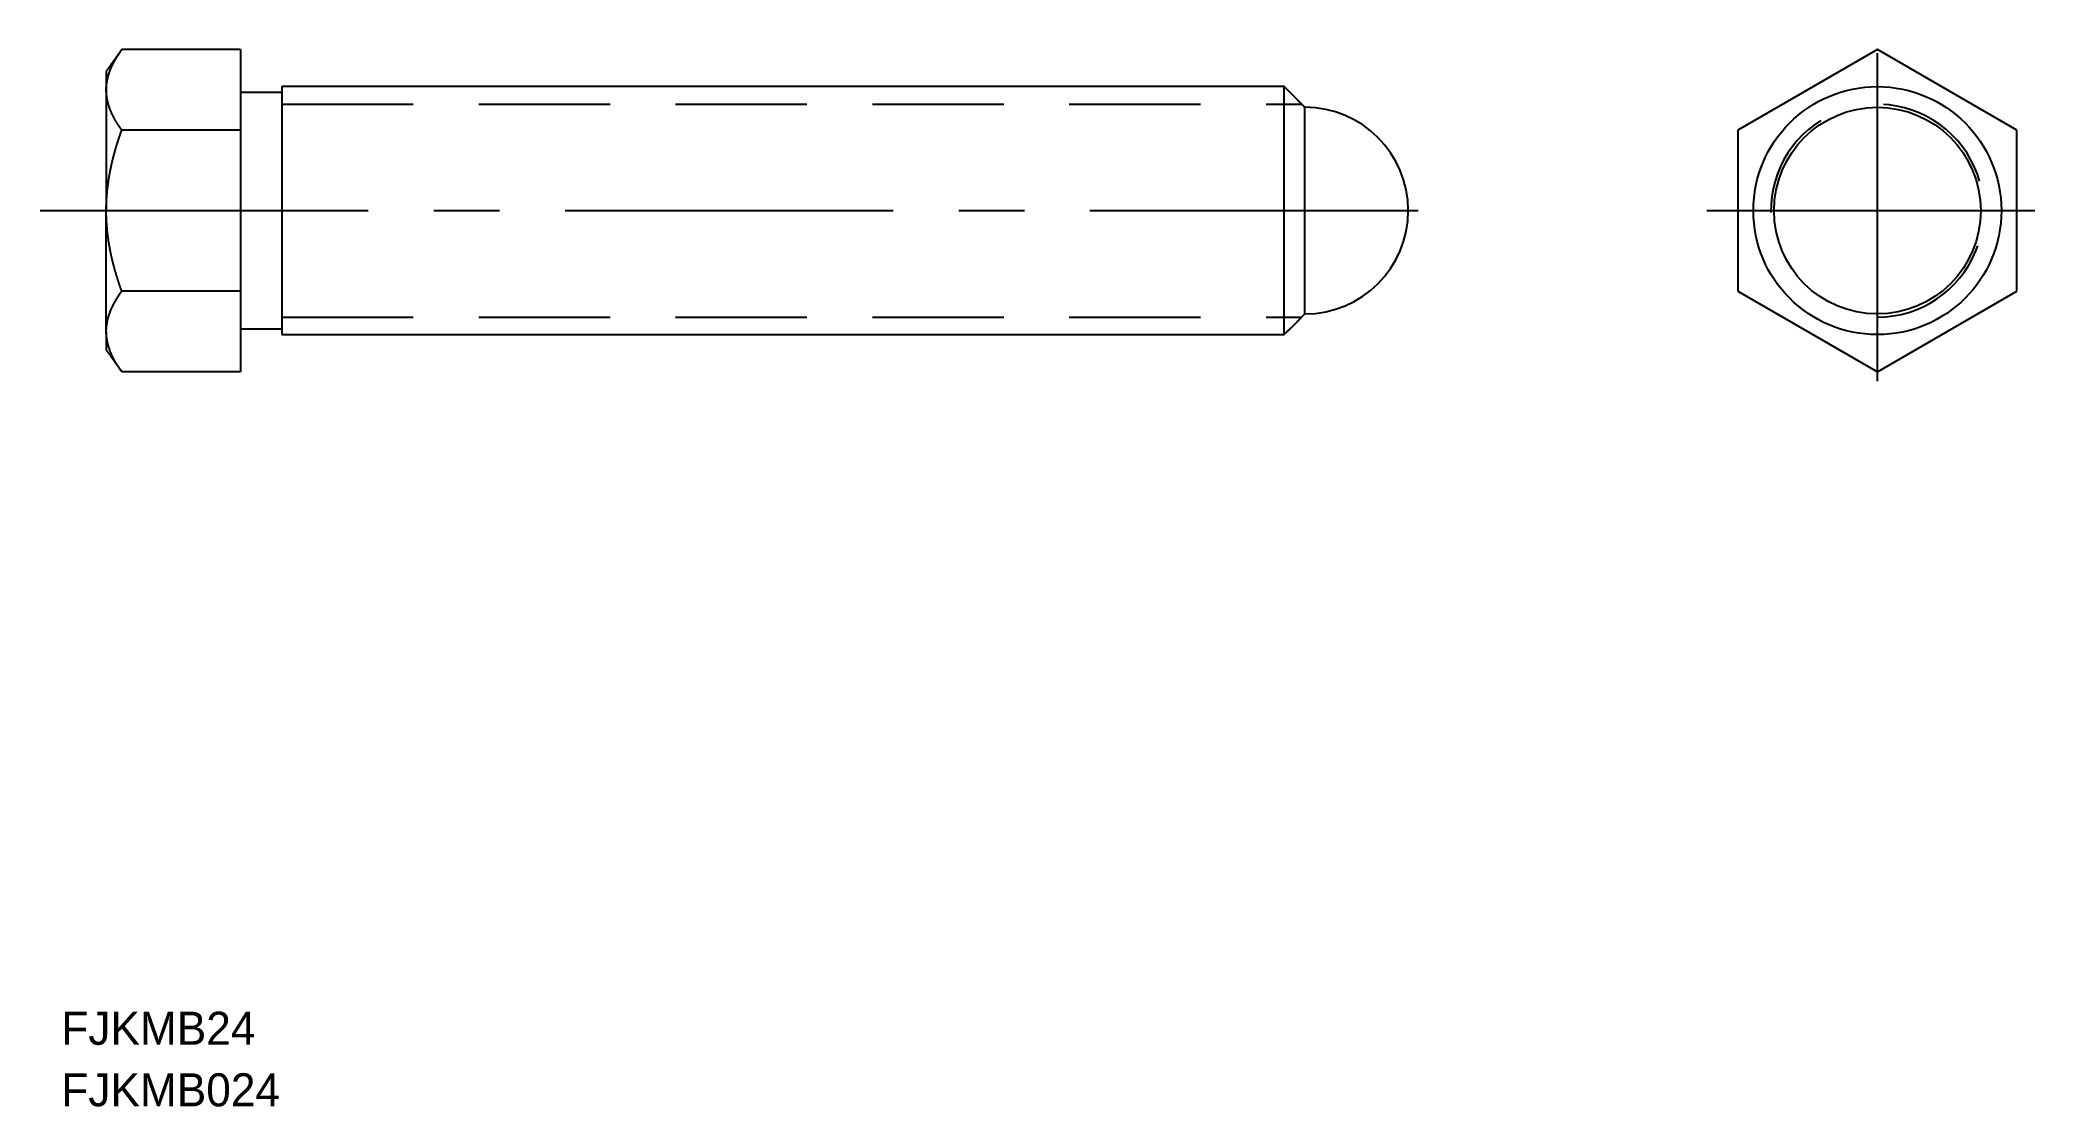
# Model space of a CAD drawing. Extents: x 0 to 194, y 2 to 105.
import ezdxf

# ---------------------------------------------------------------- set-up
doc = ezdxf.new("R2010")
doc.units = 0
doc.linetypes.add('CENTER', pattern=[50.8, 31.75, -6.35, 6.35, -6.35])
doc.linetypes.add('DASHED', pattern=[19.05, 12.7, -6.35])
doc.layers.get('0').update_dxf_attribs({"linetype": 'CONTINUOUS'})
doc.layers.add('CENTER', color=1, linetype='CENTER')
doc.styles.get("Standard").update_dxf_attribs({"font": 'txt', "oblique": 10})

msp = doc.modelspace()

# ---------------------------------------------------------------- linework, layer by layer
at = {"color": 7, "linetype": 'CONTINUOUS'}
for p, q in [((19.4, 103.84), (7.9, 103.84)), ((19.4, 103.84), (19.4, 96.05)), ((177.8, 103.84), (164.3, 96.05)), ((191.3, 96.05), (177.8, 103.84)), ((6.4, 101.75), (6.4, 99.94)), ((6.4, 99.94), (6.4, 88.25)), ((23.4, 100.25), (23.4, 76.25)), ((120.4, 76.25), (120.4, 100.25)), ((122.4, 78.25), (122.4, 98.25)), ((19.4, 96.05), (7.9, 96.05)), ((19.4, 96.05), (19.4, 80.46)), ((164.3, 96.05), (164.3, 80.46)), ((191.3, 80.46), (191.3, 96.05)), ((6.4, 76.56), (6.4, 88.25)), ((19.4, 80.46), (7.9, 80.46)), ((19.4, 80.46), (19.4, 72.66)), ((164.3, 80.46), (177.8, 72.66)), ((177.8, 72.66), (191.3, 80.46)), ((6.4, 76.56), (6.4, 74.75)), ((19.4, 72.66), (7.9, 72.66))]:
    msp.add_line(p, q, dxfattribs=at)
at = {"color": 3, "linetype": 'DASHED'}
for p, q in [((23.4, 98.56), (122.09, 98.56)), ((23.4, 77.95), (122.09, 77.95))]:
    msp.add_line(p, q, dxfattribs=at)
at = {"color": 7}
for points in [[(7.9, 103.84, 0), (7.87, 103.81, 0), (7.85, 103.77, 0), (7.83, 103.74, 0), (7.8, 103.71, 0), (7.78, 103.67, 0), (7.76, 103.64, 0), (7.73, 103.61, 0), (7.71, 103.58, 0), (7.68, 103.54, 0), (7.66, 103.51, 0), (7.64, 103.48, 0), (7.61, 103.44, 0), (7.59, 103.41, 0), (7.57, 103.38, 0), (7.54, 103.34, 0), (7.52, 103.31, 0), (7.49, 103.28, 0), (7.47, 103.24, 0), (7.45, 103.21, 0), (7.42, 103.18, 0), (7.4, 103.14, 0), (7.37, 103.11, 0), (7.35, 103.08, 0), (7.33, 103.05, 0), (7.3, 103.01, 0), (7.28, 102.98, 0), (7.26, 102.95, 0), (7.23, 102.91, 0), (7.21, 102.88, 0), (7.18, 102.85, 0), (7.16, 102.81, 0), (7.14, 102.78, 0), (7.11, 102.75, 0), (7.09, 102.71, 0), (7.07, 102.68, 0), (7.04, 102.65, 0), (7.02, 102.61, 0), (6.99, 102.58, 0), (6.97, 102.55, 0), (6.95, 102.51, 0), (6.92, 102.48, 0), (6.9, 102.45, 0), (6.87, 102.42, 0), (6.85, 102.38, 0), (6.83, 102.35, 0), (6.8, 102.32, 0), (6.78, 102.28, 0), (6.76, 102.25, 0), (6.73, 102.22, 0), (6.71, 102.18, 0), (6.68, 102.15, 0), (6.66, 102.12, 0), (6.64, 102.08, 0), (6.61, 102.05, 0), (6.59, 102.02, 0), (6.57, 101.98, 0), (6.54, 101.95, 0), (6.52, 101.92, 0), (6.49, 101.88, 0), (6.47, 101.85, 0), (6.45, 101.82, 0), (6.42, 101.79, 0), (6.4, 101.75, 0)], [(6.4, 99.94, 0), (6.4, 99.96, 0), (6.4, 99.97, 0), (6.4, 99.99, 0), (6.4, 100.01, 0), (6.4, 100.02, 0), (6.4, 100.04, 0), (6.4, 100.05, 0), (6.4, 100.07, 0), (6.4, 100.08, 0), (6.4, 100.1, 0), (6.4, 100.12, 0), (6.4, 100.13, 0), (6.4, 100.15, 0), (6.4, 100.16, 0), (6.4, 100.18, 0), (6.41, 100.19, 0), (6.41, 100.21, 0), (6.41, 100.23, 0), (6.41, 100.24, 0), (6.41, 100.26, 0), (6.41, 100.27, 0), (6.41, 100.29, 0), (6.41, 100.3, 0), (6.41, 100.32, 0), (6.42, 100.34, 0), (6.42, 100.35, 0), (6.42, 100.37, 0), (6.42, 100.38, 0), (6.42, 100.4, 0), (6.42, 100.41, 0), (6.42, 100.43, 0), (6.43, 100.45, 0), (6.43, 100.46, 0), (6.43, 100.48, 0), (6.43, 100.49, 0), (6.43, 100.51, 0), (6.43, 100.52, 0), (6.44, 100.54, 0), (6.44, 100.56, 0), (6.44, 100.57, 0), (6.44, 100.59, 0), (6.45, 100.6, 0), (6.45, 100.62, 0), (6.45, 100.63, 0), (6.45, 100.65, 0), (6.45, 100.67, 0), (6.46, 100.68, 0), (6.46, 100.7, 0), (6.46, 100.71, 0), (6.46, 100.73, 0), (6.47, 100.74, 0), (6.47, 100.76, 0), (6.47, 100.78, 0), (6.48, 100.79, 0), (6.48, 100.81, 0), (6.48, 100.82, 0), (6.48, 100.84, 0), (6.49, 100.85, 0), (6.49, 100.87, 0), (6.49, 100.89, 0), (6.5, 100.9, 0), (6.5, 100.92, 0), (6.5, 100.93, 0), (6.51, 100.95, 0), (6.51, 100.96, 0), (6.51, 100.98, 0), (6.52, 100.99, 0), (6.52, 101.01, 0), (6.52, 101.03, 0), (6.53, 101.04, 0), (6.53, 101.06, 0), (6.53, 101.07, 0), (6.54, 101.09, 0), (6.54, 101.1, 0), (6.54, 101.12, 0), (6.55, 101.13, 0), (6.55, 101.15, 0), (6.56, 101.17, 0), (6.56, 101.18, 0), (6.56, 101.2, 0), (6.57, 101.21, 0), (6.57, 101.23, 0), (6.58, 101.24, 0), (6.58, 101.26, 0), (6.59, 101.27, 0), (6.59, 101.29, 0), (6.59, 101.3, 0), (6.6, 101.32, 0), (6.6, 101.34, 0), (6.61, 101.35, 0), (6.61, 101.37, 0), (6.62, 101.38, 0), (6.62, 101.4, 0), (6.63, 101.41, 0), (6.63, 101.43, 0), (6.64, 101.44, 0), (6.64, 101.46, 0), (6.64, 101.47, 0), (6.65, 101.49, 0), (6.65, 101.51, 0), (6.66, 101.52, 0), (6.66, 101.54, 0), (6.67, 101.55, 0), (6.68, 101.57, 0), (6.68, 101.58, 0), (6.69, 101.6, 0), (6.69, 101.61, 0), (6.7, 101.63, 0), (6.7, 101.64, 0), (6.71, 101.66, 0), (6.71, 101.67, 0), (6.72, 101.69, 0), (6.72, 101.7, 0), (6.73, 101.72, 0), (6.73, 101.74, 0), (6.74, 101.75, 0), (6.75, 101.77, 0), (6.75, 101.78, 0), (6.76, 101.8, 0), (6.76, 101.81, 0), (6.77, 101.83, 0), (6.78, 101.84, 0), (6.78, 101.86, 0), (6.79, 101.87, 0), (6.79, 101.89, 0), (6.8, 101.9, 0), (6.81, 101.92, 0), (6.81, 101.93, 0), (6.82, 101.95, 0), (6.82, 101.96, 0), (6.83, 101.98, 0), (6.84, 102, 0), (6.84, 102.01, 0), (6.85, 102.03, 0), (6.86, 102.04, 0), (6.86, 102.06, 0), (6.87, 102.07, 0), (6.88, 102.09, 0), (6.88, 102.1, 0), (6.89, 102.12, 0), (6.9, 102.13, 0), (6.9, 102.15, 0), (6.91, 102.16, 0), (6.92, 102.18, 0), (6.92, 102.19, 0), (6.93, 102.21, 0), (6.94, 102.22, 0), (6.94, 102.24, 0), (6.95, 102.25, 0), (6.96, 102.27, 0), (6.97, 102.28, 0), (6.97, 102.3, 0), (6.98, 102.31, 0), (6.99, 102.33, 0), (6.99, 102.34, 0), (7, 102.36, 0), (7.01, 102.37, 0), (7.02, 102.39, 0), (7.02, 102.41, 0), (7.03, 102.42, 0), (7.04, 102.44, 0), (7.05, 102.45, 0), (7.05, 102.47, 0), (7.06, 102.48, 0), (7.07, 102.5, 0), (7.08, 102.51, 0), (7.08, 102.53, 0), (7.09, 102.54, 0), (7.1, 102.56, 0), (7.11, 102.57, 0), (7.12, 102.59, 0), (7.12, 102.6, 0), (7.13, 102.62, 0), (7.14, 102.63, 0), (7.15, 102.65, 0), (7.16, 102.66, 0), (7.16, 102.68, 0), (7.17, 102.69, 0), (7.18, 102.71, 0), (7.19, 102.72, 0), (7.2, 102.74, 0), (7.2, 102.75, 0), (7.21, 102.77, 0), (7.22, 102.78, 0), (7.23, 102.8, 0), (7.24, 102.81, 0), (7.25, 102.83, 0), (7.25, 102.84, 0), (7.26, 102.86, 0), (7.27, 102.87, 0), (7.28, 102.89, 0), (7.29, 102.9, 0), (7.3, 102.92, 0), (7.31, 102.93, 0), (7.32, 102.95, 0), (7.32, 102.96, 0), (7.33, 102.98, 0), (7.34, 102.99, 0), (7.35, 103.01, 0), (7.36, 103.02, 0), (7.37, 103.04, 0), (7.38, 103.05, 0), (7.39, 103.07, 0), (7.4, 103.08, 0), (7.4, 103.1, 0), (7.41, 103.11, 0), (7.42, 103.13, 0), (7.43, 103.14, 0), (7.44, 103.16, 0), (7.45, 103.17, 0), (7.46, 103.19, 0), (7.47, 103.2, 0), (7.48, 103.22, 0), (7.49, 103.23, 0), (7.5, 103.25, 0), (7.51, 103.26, 0), (7.52, 103.28, 0), (7.53, 103.29, 0), (7.54, 103.31, 0), (7.54, 103.32, 0), (7.55, 103.34, 0), (7.56, 103.35, 0), (7.57, 103.37, 0), (7.58, 103.38, 0), (7.59, 103.4, 0), (7.6, 103.41, 0), (7.61, 103.43, 0), (7.62, 103.44, 0), (7.63, 103.46, 0), (7.64, 103.47, 0), (7.65, 103.48, 0), (7.66, 103.5, 0), (7.67, 103.51, 0), (7.68, 103.53, 0), (7.69, 103.54, 0), (7.7, 103.56, 0), (7.71, 103.57, 0), (7.72, 103.59, 0), (7.73, 103.6, 0), (7.74, 103.62, 0), (7.75, 103.63, 0), (7.76, 103.65, 0), (7.77, 103.66, 0), (7.78, 103.68, 0), (7.79, 103.69, 0), (7.8, 103.71, 0), (7.81, 103.72, 0), (7.83, 103.74, 0), (7.84, 103.75, 0), (7.85, 103.77, 0), (7.86, 103.78, 0), (7.87, 103.8, 0), (7.88, 103.81, 0), (7.89, 103.83, 0), (7.9, 103.84, 0)], [(7.9, 96.05, 0), (7.88, 96.07, 0), (7.87, 96.09, 0), (7.86, 96.11, 0), (7.84, 96.13, 0), (7.83, 96.15, 0), (7.81, 96.17, 0), (7.8, 96.19, 0), (7.79, 96.21, 0), (7.77, 96.23, 0), (7.76, 96.25, 0), (7.75, 96.27, 0), (7.73, 96.28, 0), (7.72, 96.3, 0), (7.7, 96.32, 0), (7.69, 96.34, 0), (7.68, 96.36, 0), (7.66, 96.38, 0), (7.65, 96.4, 0), (7.64, 96.42, 0), (7.62, 96.44, 0), (7.61, 96.46, 0), (7.6, 96.48, 0), (7.58, 96.5, 0), (7.57, 96.52, 0), (7.56, 96.54, 0), (7.55, 96.56, 0), (7.53, 96.58, 0), (7.52, 96.6, 0), (7.51, 96.62, 0), (7.5, 96.64, 0), (7.48, 96.66, 0), (7.47, 96.68, 0), (7.46, 96.7, 0), (7.45, 96.72, 0), (7.43, 96.74, 0), (7.42, 96.76, 0), (7.41, 96.78, 0), (7.4, 96.8, 0), (7.38, 96.82, 0), (7.37, 96.84, 0), (7.36, 96.86, 0), (7.35, 96.88, 0), (7.34, 96.9, 0), (7.32, 96.92, 0), (7.31, 96.94, 0), (7.3, 96.96, 0), (7.29, 96.98, 0), (7.28, 97, 0), (7.27, 97.02, 0), (7.25, 97.04, 0), (7.24, 97.07, 0), (7.23, 97.09, 0), (7.22, 97.11, 0), (7.21, 97.13, 0), (7.2, 97.15, 0), (7.19, 97.17, 0), (7.18, 97.19, 0), (7.17, 97.21, 0), (7.15, 97.23, 0), (7.14, 97.25, 0), (7.13, 97.27, 0), (7.12, 97.29, 0), (7.11, 97.31, 0), (7.1, 97.33, 0), (7.09, 97.35, 0), (7.08, 97.37, 0), (7.07, 97.39, 0), (7.06, 97.41, 0), (7.05, 97.43, 0), (7.04, 97.45, 0), (7.03, 97.47, 0), (7.02, 97.49, 0), (7.01, 97.51, 0), (7, 97.53, 0), (6.99, 97.55, 0), (6.98, 97.57, 0), (6.97, 97.59, 0), (6.96, 97.61, 0), (6.95, 97.63, 0), (6.94, 97.65, 0), (6.93, 97.67, 0), (6.92, 97.69, 0), (6.92, 97.71, 0), (6.91, 97.73, 0), (6.9, 97.75, 0), (6.89, 97.77, 0), (6.88, 97.79, 0), (6.87, 97.81, 0), (6.86, 97.83, 0), (6.85, 97.85, 0), (6.84, 97.87, 0), (6.84, 97.89, 0), (6.83, 97.91, 0), (6.82, 97.93, 0), (6.81, 97.96, 0), (6.8, 97.98, 0), (6.79, 98, 0), (6.79, 98.02, 0), (6.78, 98.04, 0), (6.77, 98.06, 0), (6.76, 98.08, 0), (6.75, 98.1, 0), (6.75, 98.12, 0), (6.74, 98.14, 0), (6.73, 98.16, 0), (6.72, 98.18, 0), (6.72, 98.2, 0), (6.71, 98.22, 0), (6.7, 98.24, 0), (6.7, 98.26, 0), (6.69, 98.28, 0), (6.68, 98.3, 0), (6.67, 98.32, 0), (6.67, 98.34, 0), (6.66, 98.36, 0), (6.65, 98.38, 0), (6.65, 98.41, 0), (6.64, 98.43, 0), (6.63, 98.45, 0), (6.63, 98.47, 0), (6.62, 98.49, 0), (6.62, 98.51, 0), (6.61, 98.53, 0), (6.6, 98.55, 0), (6.6, 98.57, 0), (6.59, 98.59, 0), (6.59, 98.61, 0), (6.58, 98.63, 0), (6.58, 98.65, 0), (6.57, 98.67, 0), (6.56, 98.69, 0), (6.56, 98.71, 0), (6.55, 98.73, 0), (6.55, 98.75, 0), (6.54, 98.78, 0), (6.54, 98.8, 0), (6.53, 98.82, 0), (6.53, 98.84, 0), (6.52, 98.86, 0), (6.52, 98.88, 0), (6.51, 98.9, 0), (6.51, 98.92, 0), (6.51, 98.94, 0), (6.5, 98.96, 0), (6.5, 98.98, 0), (6.49, 99, 0), (6.49, 99.02, 0), (6.48, 99.04, 0), (6.48, 99.07, 0), (6.48, 99.09, 0), (6.47, 99.11, 0), (6.47, 99.13, 0), (6.47, 99.15, 0), (6.46, 99.17, 0), (6.46, 99.19, 0), (6.46, 99.21, 0), (6.45, 99.23, 0), (6.45, 99.25, 0), (6.45, 99.27, 0), (6.44, 99.29, 0), (6.44, 99.31, 0), (6.44, 99.34, 0), (6.44, 99.36, 0), (6.43, 99.38, 0), (6.43, 99.4, 0), (6.43, 99.42, 0), (6.43, 99.44, 0), (6.42, 99.46, 0), (6.42, 99.48, 0), (6.42, 99.5, 0), (6.42, 99.52, 0), (6.42, 99.54, 0), (6.41, 99.57, 0), (6.41, 99.59, 0), (6.41, 99.61, 0), (6.41, 99.63, 0), (6.41, 99.65, 0), (6.41, 99.67, 0), (6.41, 99.69, 0), (6.4, 99.71, 0), (6.4, 99.73, 0), (6.4, 99.75, 0), (6.4, 99.78, 0), (6.4, 99.8, 0), (6.4, 99.82, 0), (6.4, 99.84, 0), (6.4, 99.86, 0), (6.4, 99.88, 0), (6.4, 99.9, 0), (6.4, 99.92, 0), (6.4, 99.94, 0)], [(23.4, 99.7, 0), (23.34, 99.7, 0), (23.27, 99.7, 0), (23.21, 99.7, 0), (23.14, 99.7, 0), (23.08, 99.7, 0), (23.02, 99.7, 0), (22.95, 99.7, 0), (22.89, 99.7, 0), (22.83, 99.7, 0), (22.76, 99.7, 0), (22.7, 99.7, 0), (22.64, 99.7, 0), (22.57, 99.7, 0), (22.51, 99.7, 0), (22.45, 99.7, 0), (22.38, 99.7, 0), (22.32, 99.7, 0), (22.26, 99.7, 0), (22.19, 99.7, 0), (22.13, 99.7, 0), (22.07, 99.7, 0), (22, 99.7, 0), (21.94, 99.7, 0), (21.87, 99.7, 0), (21.81, 99.7, 0), (21.75, 99.7, 0), (21.68, 99.7, 0), (21.62, 99.7, 0), (21.56, 99.7, 0), (21.49, 99.7, 0), (21.43, 99.7, 0), (21.37, 99.7, 0), (21.3, 99.7, 0), (21.24, 99.7, 0), (21.18, 99.7, 0), (21.11, 99.7, 0), (21.05, 99.7, 0), (20.99, 99.7, 0), (20.92, 99.7, 0), (20.86, 99.7, 0), (20.8, 99.7, 0), (20.73, 99.7, 0), (20.67, 99.7, 0), (20.61, 99.7, 0), (20.54, 99.7, 0), (20.48, 99.7, 0), (20.41, 99.7, 0), (20.35, 99.7, 0), (20.29, 99.7, 0), (20.22, 99.7, 0), (20.16, 99.7, 0), (20.1, 99.7, 0), (20.03, 99.7, 0), (19.97, 99.7, 0), (19.91, 99.7, 0), (19.84, 99.7, 0), (19.78, 99.7, 0), (19.72, 99.7, 0), (19.65, 99.7, 0), (19.59, 99.7, 0), (19.53, 99.7, 0), (19.46, 99.7, 0), (19.4, 99.7, 0)], [(120.4, 100.25, 0), (118.86, 100.25, 0), (117.32, 100.25, 0), (115.78, 100.25, 0), (114.24, 100.25, 0), (112.7, 100.25, 0), (111.16, 100.25, 0), (109.62, 100.25, 0), (108.08, 100.25, 0), (106.54, 100.25, 0), (105, 100.25, 0), (103.46, 100.25, 0), (101.92, 100.25, 0), (100.38, 100.25, 0), (98.84, 100.25, 0), (97.3, 100.25, 0), (95.76, 100.25, 0), (94.22, 100.25, 0), (92.68, 100.25, 0), (91.14, 100.25, 0), (89.61, 100.25, 0), (88.07, 100.25, 0), (86.53, 100.25, 0), (84.99, 100.25, 0), (83.45, 100.25, 0), (81.91, 100.25, 0), (80.37, 100.25, 0), (78.83, 100.25, 0), (77.29, 100.25, 0), (75.75, 100.25, 0), (74.21, 100.25, 0), (72.67, 100.25, 0), (71.13, 100.25, 0), (69.59, 100.25, 0), (68.05, 100.25, 0), (66.51, 100.25, 0), (64.97, 100.25, 0), (63.43, 100.25, 0), (61.89, 100.25, 0), (60.35, 100.25, 0), (58.81, 100.25, 0), (57.27, 100.25, 0), (55.73, 100.25, 0), (54.19, 100.25, 0), (52.65, 100.25, 0), (51.11, 100.25, 0), (49.57, 100.25, 0), (48.03, 100.25, 0), (46.49, 100.25, 0), (44.95, 100.25, 0), (43.41, 100.25, 0), (41.87, 100.25, 0), (40.34, 100.25, 0), (38.8, 100.25, 0), (37.26, 100.25, 0), (35.72, 100.25, 0), (34.18, 100.25, 0), (32.64, 100.25, 0), (31.1, 100.25, 0), (29.56, 100.25, 0), (28.02, 100.25, 0), (26.48, 100.25, 0), (24.94, 100.25, 0), (23.4, 100.25, 0)], [(122.4, 98.25, 0), (122.37, 98.28, 0), (122.34, 98.32, 0), (122.3, 98.35, 0), (122.27, 98.38, 0), (122.24, 98.41, 0), (122.21, 98.44, 0), (122.18, 98.47, 0), (122.14, 98.51, 0), (122.11, 98.54, 0), (122.08, 98.57, 0), (122.05, 98.6, 0), (122.02, 98.63, 0), (121.99, 98.66, 0), (121.95, 98.7, 0), (121.92, 98.73, 0), (121.89, 98.76, 0), (121.86, 98.79, 0), (121.83, 98.82, 0), (121.8, 98.86, 0), (121.76, 98.89, 0), (121.73, 98.92, 0), (121.7, 98.95, 0), (121.67, 98.98, 0), (121.64, 99.01, 0), (121.61, 99.05, 0), (121.57, 99.08, 0), (121.54, 99.11, 0), (121.51, 99.14, 0), (121.48, 99.17, 0), (121.45, 99.2, 0), (121.41, 99.24, 0), (121.38, 99.27, 0), (121.35, 99.3, 0), (121.32, 99.33, 0), (121.29, 99.36, 0), (121.26, 99.4, 0), (121.22, 99.43, 0), (121.19, 99.46, 0), (121.16, 99.49, 0), (121.13, 99.52, 0), (121.1, 99.55, 0), (121.07, 99.59, 0), (121.03, 99.62, 0), (121, 99.65, 0), (120.97, 99.68, 0), (120.94, 99.71, 0), (120.91, 99.74, 0), (120.87, 99.78, 0), (120.84, 99.81, 0), (120.81, 99.84, 0), (120.78, 99.87, 0), (120.75, 99.9, 0), (120.72, 99.93, 0), (120.68, 99.97, 0), (120.65, 100, 0), (120.62, 100.03, 0), (120.59, 100.06, 0), (120.56, 100.09, 0), (120.53, 100.13, 0), (120.49, 100.16, 0), (120.46, 100.19, 0), (120.43, 100.22, 0), (120.4, 100.25, 0)], [(6.4, 88.25, 0), (6.4, 88.28, 0), (6.4, 88.3, 0), (6.4, 88.33, 0), (6.4, 88.35, 0), (6.4, 88.38, 0), (6.4, 88.4, 0), (6.4, 88.43, 0), (6.4, 88.45, 0), (6.4, 88.48, 0), (6.4, 88.5, 0), (6.4, 88.53, 0), (6.4, 88.55, 0), (6.4, 88.58, 0), (6.4, 88.6, 0), (6.4, 88.63, 0), (6.4, 88.65, 0), (6.4, 88.68, 0), (6.4, 88.7, 0), (6.4, 88.73, 0), (6.41, 88.75, 0), (6.41, 88.78, 0), (6.41, 88.8, 0), (6.41, 88.83, 0), (6.41, 88.85, 0), (6.41, 88.88, 0), (6.41, 88.9, 0), (6.41, 88.93, 0), (6.41, 88.95, 0), (6.41, 88.98, 0), (6.41, 89, 0), (6.41, 89.03, 0), (6.42, 89.05, 0), (6.42, 89.08, 0), (6.42, 89.1, 0), (6.42, 89.13, 0), (6.42, 89.15, 0), (6.42, 89.18, 0), (6.42, 89.2, 0), (6.42, 89.23, 0), (6.43, 89.25, 0), (6.43, 89.28, 0), (6.43, 89.3, 0), (6.43, 89.33, 0), (6.43, 89.35, 0), (6.43, 89.38, 0), (6.43, 89.4, 0), (6.44, 89.43, 0), (6.44, 89.45, 0), (6.44, 89.48, 0), (6.44, 89.5, 0), (6.44, 89.53, 0), (6.44, 89.55, 0), (6.45, 89.58, 0), (6.45, 89.61, 0), (6.45, 89.63, 0), (6.45, 89.66, 0), (6.45, 89.68, 0), (6.45, 89.71, 0), (6.46, 89.73, 0), (6.46, 89.76, 0), (6.46, 89.78, 0), (6.46, 89.81, 0), (6.46, 89.83, 0), (6.47, 89.86, 0), (6.47, 89.88, 0), (6.47, 89.91, 0), (6.47, 89.93, 0), (6.48, 89.96, 0), (6.48, 89.98, 0), (6.48, 90.01, 0), (6.48, 90.03, 0), (6.49, 90.06, 0), (6.49, 90.08, 0), (6.49, 90.11, 0), (6.49, 90.13, 0), (6.49, 90.16, 0), (6.5, 90.18, 0), (6.5, 90.21, 0), (6.5, 90.23, 0), (6.51, 90.26, 0), (6.51, 90.28, 0), (6.51, 90.31, 0), (6.51, 90.33, 0), (6.52, 90.36, 0), (6.52, 90.38, 0), (6.52, 90.41, 0), (6.52, 90.43, 0), (6.53, 90.46, 0), (6.53, 90.48, 0), (6.53, 90.51, 0), (6.54, 90.53, 0), (6.54, 90.56, 0), (6.54, 90.58, 0), (6.55, 90.61, 0), (6.55, 90.63, 0), (6.55, 90.66, 0), (6.55, 90.68, 0), (6.56, 90.71, 0), (6.56, 90.73, 0), (6.56, 90.76, 0), (6.57, 90.78, 0), (6.57, 90.81, 0), (6.57, 90.83, 0), (6.58, 90.86, 0), (6.58, 90.88, 0), (6.58, 90.91, 0), (6.59, 90.93, 0), (6.59, 90.96, 0), (6.6, 90.98, 0), (6.6, 91.01, 0), (6.6, 91.03, 0), (6.61, 91.06, 0), (6.61, 91.08, 0), (6.61, 91.11, 0), (6.62, 91.13, 0), (6.62, 91.16, 0), (6.62, 91.18, 0), (6.63, 91.21, 0), (6.63, 91.23, 0), (6.64, 91.26, 0), (6.64, 91.28, 0), (6.64, 91.31, 0), (6.65, 91.33, 0), (6.65, 91.35, 0), (6.66, 91.38, 0), (6.66, 91.4, 0), (6.66, 91.43, 0), (6.67, 91.45, 0), (6.67, 91.48, 0), (6.68, 91.5, 0), (6.68, 91.53, 0), (6.68, 91.55, 0), (6.69, 91.58, 0), (6.69, 91.6, 0), (6.7, 91.63, 0), (6.7, 91.65, 0), (6.71, 91.68, 0), (6.71, 91.7, 0), (6.71, 91.72, 0), (6.72, 91.75, 0), (6.72, 91.77, 0), (6.73, 91.8, 0), (6.73, 91.82, 0), (6.74, 91.85, 0), (6.74, 91.87, 0), (6.75, 91.9, 0), (6.75, 91.92, 0), (6.76, 91.95, 0), (6.76, 91.97, 0), (6.76, 92, 0), (6.77, 92.02, 0), (6.77, 92.04, 0), (6.78, 92.07, 0), (6.78, 92.09, 0), (6.79, 92.12, 0), (6.79, 92.14, 0), (6.8, 92.17, 0), (6.8, 92.19, 0), (6.81, 92.22, 0), (6.81, 92.24, 0), (6.82, 92.26, 0), (6.82, 92.29, 0), (6.83, 92.31, 0), (6.83, 92.34, 0), (6.84, 92.36, 0), (6.84, 92.39, 0), (6.85, 92.41, 0), (6.85, 92.44, 0), (6.86, 92.46, 0), (6.86, 92.48, 0), (6.87, 92.51, 0), (6.87, 92.53, 0), (6.88, 92.56, 0), (6.89, 92.58, 0), (6.89, 92.61, 0), (6.9, 92.63, 0), (6.9, 92.65, 0), (6.91, 92.68, 0), (6.91, 92.7, 0), (6.92, 92.73, 0), (6.92, 92.75, 0), (6.93, 92.78, 0), (6.93, 92.8, 0), (6.94, 92.82, 0), (6.95, 92.85, 0), (6.95, 92.87, 0), (6.96, 92.9, 0), (6.96, 92.92, 0), (6.97, 92.95, 0), (6.97, 92.97, 0), (6.98, 92.99, 0), (6.99, 93.02, 0), (6.99, 93.04, 0), (7, 93.07, 0), (7, 93.09, 0), (7.01, 93.12, 0), (7.01, 93.14, 0), (7.02, 93.16, 0), (7.03, 93.19, 0), (7.03, 93.21, 0), (7.04, 93.24, 0), (7.04, 93.26, 0), (7.05, 93.28, 0), (7.06, 93.31, 0), (7.06, 93.33, 0), (7.07, 93.36, 0), (7.07, 93.38, 0), (7.08, 93.41, 0), (7.09, 93.43, 0), (7.09, 93.45, 0), (7.1, 93.48, 0), (7.11, 93.5, 0), (7.11, 93.53, 0), (7.12, 93.55, 0), (7.12, 93.57, 0), (7.13, 93.6, 0), (7.14, 93.62, 0), (7.14, 93.65, 0), (7.15, 93.67, 0), (7.16, 93.69, 0), (7.16, 93.72, 0), (7.17, 93.74, 0), (7.18, 93.77, 0), (7.18, 93.79, 0), (7.19, 93.81, 0), (7.2, 93.84, 0), (7.2, 93.86, 0), (7.21, 93.89, 0), (7.22, 93.91, 0), (7.22, 93.93, 0), (7.23, 93.96, 0), (7.24, 93.98, 0), (7.24, 94.01, 0), (7.25, 94.03, 0), (7.26, 94.05, 0), (7.26, 94.08, 0), (7.27, 94.1, 0), (7.28, 94.13, 0), (7.28, 94.15, 0), (7.29, 94.17, 0), (7.3, 94.2, 0), (7.3, 94.22, 0), (7.31, 94.25, 0), (7.32, 94.27, 0), (7.33, 94.29, 0), (7.33, 94.32, 0), (7.34, 94.34, 0), (7.35, 94.37, 0), (7.35, 94.39, 0), (7.36, 94.41, 0), (7.37, 94.44, 0), (7.37, 94.46, 0), (7.38, 94.48, 0), (7.39, 94.51, 0), (7.4, 94.53, 0), (7.4, 94.56, 0), (7.41, 94.58, 0), (7.42, 94.6, 0), (7.43, 94.63, 0), (7.43, 94.65, 0), (7.44, 94.68, 0), (7.45, 94.7, 0), (7.45, 94.72, 0), (7.46, 94.75, 0), (7.47, 94.77, 0), (7.48, 94.79, 0), (7.48, 94.82, 0), (7.49, 94.84, 0), (7.5, 94.87, 0), (7.51, 94.89, 0), (7.51, 94.91, 0), (7.52, 94.94, 0), (7.53, 94.96, 0), (7.54, 94.98, 0), (7.54, 95.01, 0), (7.55, 95.03, 0), (7.56, 95.06, 0), (7.57, 95.08, 0), (7.58, 95.1, 0), (7.58, 95.13, 0), (7.59, 95.15, 0), (7.6, 95.17, 0), (7.61, 95.2, 0), (7.61, 95.22, 0), (7.62, 95.24, 0), (7.63, 95.27, 0), (7.64, 95.29, 0), (7.65, 95.32, 0), (7.65, 95.34, 0), (7.66, 95.36, 0), (7.67, 95.39, 0), (7.68, 95.41, 0), (7.69, 95.43, 0), (7.69, 95.46, 0), (7.7, 95.48, 0), (7.71, 95.5, 0), (7.72, 95.53, 0), (7.73, 95.55, 0), (7.73, 95.58, 0), (7.74, 95.6, 0), (7.75, 95.62, 0), (7.76, 95.65, 0), (7.77, 95.67, 0), (7.77, 95.69, 0), (7.78, 95.72, 0), (7.79, 95.74, 0), (7.8, 95.76, 0), (7.81, 95.79, 0), (7.82, 95.81, 0), (7.82, 95.83, 0), (7.83, 95.86, 0), (7.84, 95.88, 0), (7.85, 95.91, 0), (7.86, 95.93, 0), (7.87, 95.95, 0), (7.87, 95.98, 0), (7.88, 96, 0), (7.89, 96.02, 0), (7.9, 96.05, 0)], [(7.9, 80.46, 0), (7.89, 80.49, 0), (7.88, 80.52, 0), (7.87, 80.55, 0), (7.86, 80.58, 0), (7.85, 80.61, 0), (7.84, 80.63, 0), (7.83, 80.66, 0), (7.81, 80.69, 0), (7.8, 80.72, 0), (7.79, 80.75, 0), (7.78, 80.78, 0), (7.77, 80.81, 0), (7.76, 80.84, 0), (7.75, 80.87, 0), (7.74, 80.9, 0), (7.73, 80.93, 0), (7.72, 80.96, 0), (7.71, 80.99, 0), (7.7, 81.02, 0), (7.69, 81.05, 0), (7.68, 81.08, 0), (7.67, 81.11, 0), (7.66, 81.14, 0), (7.65, 81.17, 0), (7.64, 81.2, 0), (7.63, 81.23, 0), (7.62, 81.26, 0), (7.61, 81.29, 0), (7.6, 81.32, 0), (7.59, 81.35, 0), (7.58, 81.38, 0), (7.57, 81.41, 0), (7.56, 81.44, 0), (7.55, 81.47, 0), (7.54, 81.5, 0), (7.54, 81.53, 0), (7.53, 81.56, 0), (7.52, 81.59, 0), (7.51, 81.62, 0), (7.5, 81.65, 0), (7.49, 81.68, 0), (7.48, 81.71, 0), (7.47, 81.74, 0), (7.46, 81.77, 0), (7.45, 81.8, 0), (7.44, 81.83, 0), (7.43, 81.86, 0), (7.42, 81.89, 0), (7.41, 81.92, 0), (7.4, 81.95, 0), (7.39, 81.98, 0), (7.39, 82.01, 0), (7.38, 82.04, 0), (7.37, 82.07, 0), (7.36, 82.1, 0), (7.35, 82.13, 0), (7.34, 82.16, 0), (7.33, 82.19, 0), (7.32, 82.22, 0), (7.31, 82.25, 0), (7.31, 82.28, 0), (7.3, 82.31, 0), (7.29, 82.34, 0), (7.28, 82.37, 0), (7.27, 82.4, 0), (7.26, 82.43, 0), (7.25, 82.46, 0), (7.24, 82.49, 0), (7.24, 82.52, 0), (7.23, 82.55, 0), (7.22, 82.58, 0), (7.21, 82.61, 0), (7.2, 82.64, 0), (7.19, 82.67, 0), (7.19, 82.7, 0), (7.18, 82.73, 0), (7.17, 82.77, 0), (7.16, 82.8, 0), (7.15, 82.83, 0), (7.14, 82.86, 0), (7.14, 82.89, 0), (7.13, 82.92, 0), (7.12, 82.95, 0), (7.11, 82.98, 0), (7.1, 83.01, 0), (7.1, 83.04, 0), (7.09, 83.07, 0), (7.08, 83.1, 0), (7.07, 83.13, 0), (7.07, 83.16, 0), (7.06, 83.19, 0), (7.05, 83.22, 0), (7.04, 83.25, 0), (7.03, 83.28, 0), (7.03, 83.31, 0), (7.02, 83.34, 0), (7.01, 83.37, 0), (7, 83.41, 0), (7, 83.44, 0), (6.99, 83.47, 0), (6.98, 83.5, 0), (6.98, 83.53, 0), (6.97, 83.56, 0), (6.96, 83.59, 0), (6.95, 83.62, 0), (6.95, 83.65, 0), (6.94, 83.68, 0), (6.93, 83.71, 0), (6.93, 83.74, 0), (6.92, 83.77, 0), (6.91, 83.8, 0), (6.91, 83.83, 0), (6.9, 83.86, 0), (6.89, 83.89, 0), (6.88, 83.92, 0), (6.88, 83.95, 0), (6.87, 83.99, 0), (6.86, 84.02, 0), (6.86, 84.05, 0), (6.85, 84.08, 0), (6.85, 84.11, 0), (6.84, 84.14, 0), (6.83, 84.17, 0), (6.83, 84.2, 0), (6.82, 84.23, 0), (6.81, 84.26, 0), (6.81, 84.29, 0), (6.8, 84.32, 0), (6.8, 84.35, 0), (6.79, 84.38, 0), (6.78, 84.41, 0), (6.78, 84.44, 0), (6.77, 84.48, 0), (6.77, 84.51, 0), (6.76, 84.54, 0), (6.75, 84.57, 0), (6.75, 84.6, 0), (6.74, 84.63, 0), (6.74, 84.66, 0), (6.73, 84.69, 0), (6.73, 84.72, 0), (6.72, 84.75, 0), (6.71, 84.78, 0), (6.71, 84.81, 0), (6.7, 84.84, 0), (6.7, 84.87, 0), (6.69, 84.91, 0), (6.69, 84.94, 0), (6.68, 84.97, 0), (6.68, 85, 0), (6.67, 85.03, 0), (6.67, 85.06, 0), (6.66, 85.09, 0), (6.66, 85.12, 0), (6.65, 85.15, 0), (6.65, 85.18, 0), (6.64, 85.21, 0), (6.64, 85.24, 0), (6.63, 85.27, 0), (6.63, 85.3, 0), (6.62, 85.34, 0), (6.62, 85.37, 0), (6.61, 85.4, 0), (6.61, 85.43, 0), (6.6, 85.46, 0), (6.6, 85.49, 0), (6.6, 85.52, 0), (6.59, 85.55, 0), (6.59, 85.58, 0), (6.58, 85.61, 0), (6.58, 85.64, 0), (6.57, 85.67, 0), (6.57, 85.71, 0), (6.57, 85.74, 0), (6.56, 85.77, 0), (6.56, 85.8, 0), (6.55, 85.83, 0), (6.55, 85.86, 0), (6.55, 85.89, 0), (6.54, 85.92, 0), (6.54, 85.95, 0), (6.54, 85.98, 0), (6.53, 86.01, 0), (6.53, 86.05, 0), (6.52, 86.08, 0), (6.52, 86.11, 0), (6.52, 86.14, 0), (6.51, 86.17, 0), (6.51, 86.2, 0), (6.51, 86.23, 0), (6.5, 86.26, 0), (6.5, 86.29, 0), (6.5, 86.32, 0), (6.49, 86.35, 0), (6.49, 86.39, 0), (6.49, 86.42, 0), (6.49, 86.45, 0), (6.48, 86.48, 0), (6.48, 86.51, 0), (6.48, 86.54, 0), (6.47, 86.57, 0), (6.47, 86.6, 0), (6.47, 86.63, 0), (6.47, 86.66, 0), (6.46, 86.7, 0), (6.46, 86.73, 0), (6.46, 86.76, 0), (6.46, 86.79, 0), (6.45, 86.82, 0), (6.45, 86.85, 0), (6.45, 86.88, 0), (6.45, 86.91, 0), (6.44, 86.94, 0), (6.44, 86.97, 0), (6.44, 87.01, 0), (6.44, 87.04, 0), (6.44, 87.07, 0), (6.43, 87.1, 0), (6.43, 87.13, 0), (6.43, 87.16, 0), (6.43, 87.19, 0), (6.43, 87.22, 0), (6.43, 87.25, 0), (6.42, 87.29, 0), (6.42, 87.32, 0), (6.42, 87.35, 0), (6.42, 87.38, 0), (6.42, 87.41, 0), (6.42, 87.44, 0), (6.42, 87.47, 0), (6.41, 87.5, 0), (6.41, 87.53, 0), (6.41, 87.57, 0), (6.41, 87.6, 0), (6.41, 87.63, 0), (6.41, 87.66, 0), (6.41, 87.69, 0), (6.41, 87.72, 0), (6.41, 87.75, 0), (6.4, 87.78, 0), (6.4, 87.81, 0), (6.4, 87.85, 0), (6.4, 87.88, 0), (6.4, 87.91, 0), (6.4, 87.94, 0), (6.4, 87.97, 0), (6.4, 88, 0), (6.4, 88.03, 0), (6.4, 88.06, 0), (6.4, 88.1, 0), (6.4, 88.13, 0), (6.4, 88.16, 0), (6.4, 88.19, 0), (6.4, 88.22, 0), (6.4, 88.25, 0)], [(6.4, 76.56, 0), (6.4, 76.58, 0), (6.4, 76.59, 0), (6.4, 76.61, 0), (6.4, 76.62, 0), (6.4, 76.64, 0), (6.4, 76.65, 0), (6.4, 76.67, 0), (6.4, 76.69, 0), (6.4, 76.7, 0), (6.4, 76.72, 0), (6.4, 76.73, 0), (6.4, 76.75, 0), (6.4, 76.76, 0), (6.4, 76.78, 0), (6.4, 76.8, 0), (6.41, 76.81, 0), (6.41, 76.83, 0), (6.41, 76.84, 0), (6.41, 76.86, 0), (6.41, 76.87, 0), (6.41, 76.89, 0), (6.41, 76.91, 0), (6.41, 76.92, 0), (6.41, 76.94, 0), (6.42, 76.95, 0), (6.42, 76.97, 0), (6.42, 76.99, 0), (6.42, 77, 0), (6.42, 77.02, 0), (6.42, 77.03, 0), (6.42, 77.05, 0), (6.43, 77.06, 0), (6.43, 77.08, 0), (6.43, 77.1, 0), (6.43, 77.11, 0), (6.43, 77.13, 0), (6.43, 77.14, 0), (6.44, 77.16, 0), (6.44, 77.17, 0), (6.44, 77.19, 0), (6.44, 77.21, 0), (6.45, 77.22, 0), (6.45, 77.24, 0), (6.45, 77.25, 0), (6.45, 77.27, 0), (6.45, 77.28, 0), (6.46, 77.3, 0), (6.46, 77.31, 0), (6.46, 77.33, 0), (6.46, 77.35, 0), (6.47, 77.36, 0), (6.47, 77.38, 0), (6.47, 77.39, 0), (6.48, 77.41, 0), (6.48, 77.42, 0), (6.48, 77.44, 0), (6.48, 77.46, 0), (6.49, 77.47, 0), (6.49, 77.49, 0), (6.49, 77.5, 0), (6.5, 77.52, 0), (6.5, 77.53, 0), (6.5, 77.55, 0), (6.51, 77.57, 0), (6.51, 77.58, 0), (6.51, 77.6, 0), (6.52, 77.61, 0), (6.52, 77.63, 0), (6.52, 77.64, 0), (6.53, 77.66, 0), (6.53, 77.67, 0), (6.53, 77.69, 0), (6.54, 77.7, 0), (6.54, 77.72, 0), (6.54, 77.74, 0), (6.55, 77.75, 0), (6.55, 77.77, 0), (6.56, 77.78, 0), (6.56, 77.8, 0), (6.56, 77.81, 0), (6.57, 77.83, 0), (6.57, 77.84, 0), (6.58, 77.86, 0), (6.58, 77.88, 0), (6.59, 77.89, 0), (6.59, 77.91, 0), (6.59, 77.92, 0), (6.6, 77.94, 0), (6.6, 77.95, 0), (6.61, 77.97, 0), (6.61, 77.98, 0), (6.62, 78, 0), (6.62, 78.01, 0), (6.63, 78.03, 0), (6.63, 78.05, 0), (6.64, 78.06, 0), (6.64, 78.08, 0), (6.64, 78.09, 0), (6.65, 78.11, 0), (6.65, 78.12, 0), (6.66, 78.14, 0), (6.66, 78.15, 0), (6.67, 78.17, 0), (6.68, 78.18, 0), (6.68, 78.2, 0), (6.69, 78.21, 0), (6.69, 78.23, 0), (6.7, 78.25, 0), (6.7, 78.26, 0), (6.71, 78.28, 0), (6.71, 78.29, 0), (6.72, 78.31, 0), (6.72, 78.32, 0), (6.73, 78.34, 0), (6.73, 78.35, 0), (6.74, 78.37, 0), (6.75, 78.38, 0), (6.75, 78.4, 0), (6.76, 78.41, 0), (6.76, 78.43, 0), (6.77, 78.44, 0), (6.78, 78.46, 0), (6.78, 78.48, 0), (6.79, 78.49, 0), (6.79, 78.51, 0), (6.8, 78.52, 0), (6.81, 78.54, 0), (6.81, 78.55, 0), (6.82, 78.57, 0), (6.82, 78.58, 0), (6.83, 78.6, 0), (6.84, 78.61, 0), (6.84, 78.63, 0), (6.85, 78.64, 0), (6.86, 78.66, 0), (6.86, 78.67, 0), (6.87, 78.69, 0), (6.88, 78.7, 0), (6.88, 78.72, 0), (6.89, 78.73, 0), (6.9, 78.75, 0), (6.9, 78.76, 0), (6.91, 78.78, 0), (6.92, 78.8, 0), (6.92, 78.81, 0), (6.93, 78.83, 0), (6.94, 78.84, 0), (6.94, 78.86, 0), (6.95, 78.87, 0), (6.96, 78.89, 0), (6.97, 78.9, 0), (6.97, 78.92, 0), (6.98, 78.93, 0), (6.99, 78.95, 0), (6.99, 78.96, 0), (7, 78.98, 0), (7.01, 78.99, 0), (7.02, 79.01, 0), (7.02, 79.02, 0), (7.03, 79.04, 0), (7.04, 79.05, 0), (7.05, 79.07, 0), (7.05, 79.08, 0), (7.06, 79.1, 0), (7.07, 79.11, 0), (7.08, 79.13, 0), (7.08, 79.14, 0), (7.09, 79.16, 0), (7.1, 79.17, 0), (7.11, 79.19, 0), (7.12, 79.2, 0), (7.12, 79.22, 0), (7.13, 79.23, 0), (7.14, 79.25, 0), (7.15, 79.26, 0), (7.16, 79.28, 0), (7.16, 79.29, 0), (7.17, 79.31, 0), (7.18, 79.32, 0), (7.19, 79.34, 0), (7.2, 79.35, 0), (7.2, 79.37, 0), (7.21, 79.38, 0), (7.22, 79.4, 0), (7.23, 79.41, 0), (7.24, 79.43, 0), (7.25, 79.44, 0), (7.25, 79.46, 0), (7.26, 79.47, 0), (7.27, 79.49, 0), (7.28, 79.5, 0), (7.29, 79.52, 0), (7.3, 79.53, 0), (7.31, 79.55, 0), (7.32, 79.56, 0), (7.32, 79.58, 0), (7.33, 79.59, 0), (7.34, 79.61, 0), (7.35, 79.62, 0), (7.36, 79.64, 0), (7.37, 79.65, 0), (7.38, 79.67, 0), (7.39, 79.68, 0), (7.4, 79.7, 0), (7.4, 79.71, 0), (7.41, 79.73, 0), (7.42, 79.74, 0), (7.43, 79.76, 0), (7.44, 79.77, 0), (7.45, 79.79, 0), (7.46, 79.8, 0), (7.47, 79.82, 0), (7.48, 79.83, 0), (7.49, 79.85, 0), (7.5, 79.86, 0), (7.51, 79.88, 0), (7.52, 79.89, 0), (7.53, 79.91, 0), (7.54, 79.92, 0), (7.54, 79.94, 0), (7.55, 79.95, 0), (7.56, 79.97, 0), (7.57, 79.98, 0), (7.58, 80, 0), (7.59, 80.01, 0), (7.6, 80.03, 0), (7.61, 80.04, 0), (7.62, 80.06, 0), (7.63, 80.07, 0), (7.64, 80.09, 0), (7.65, 80.1, 0), (7.66, 80.12, 0), (7.67, 80.13, 0), (7.68, 80.15, 0), (7.69, 80.16, 0), (7.7, 80.18, 0), (7.71, 80.19, 0), (7.72, 80.21, 0), (7.73, 80.22, 0), (7.74, 80.24, 0), (7.75, 80.25, 0), (7.76, 80.27, 0), (7.77, 80.28, 0), (7.78, 80.3, 0), (7.79, 80.31, 0), (7.8, 80.32, 0), (7.81, 80.34, 0), (7.83, 80.35, 0), (7.84, 80.37, 0), (7.85, 80.38, 0), (7.86, 80.4, 0), (7.87, 80.41, 0), (7.88, 80.43, 0), (7.89, 80.44, 0), (7.9, 80.46, 0)], [(120.4, 76.25, 0), (120.43, 76.28, 0), (120.46, 76.32, 0), (120.49, 76.35, 0), (120.53, 76.38, 0), (120.56, 76.41, 0), (120.59, 76.44, 0), (120.62, 76.47, 0), (120.65, 76.51, 0), (120.68, 76.54, 0), (120.72, 76.57, 0), (120.75, 76.6, 0), (120.78, 76.63, 0), (120.81, 76.66, 0), (120.84, 76.7, 0), (120.87, 76.73, 0), (120.91, 76.76, 0), (120.94, 76.79, 0), (120.97, 76.82, 0), (121, 76.86, 0), (121.03, 76.89, 0), (121.07, 76.92, 0), (121.1, 76.95, 0), (121.13, 76.98, 0), (121.16, 77.01, 0), (121.19, 77.05, 0), (121.22, 77.08, 0), (121.26, 77.11, 0), (121.29, 77.14, 0), (121.32, 77.17, 0), (121.35, 77.2, 0), (121.38, 77.24, 0), (121.41, 77.27, 0), (121.45, 77.3, 0), (121.48, 77.33, 0), (121.51, 77.36, 0), (121.54, 77.4, 0), (121.57, 77.43, 0), (121.61, 77.46, 0), (121.64, 77.49, 0), (121.67, 77.52, 0), (121.7, 77.55, 0), (121.73, 77.59, 0), (121.76, 77.62, 0), (121.8, 77.65, 0), (121.83, 77.68, 0), (121.86, 77.71, 0), (121.89, 77.74, 0), (121.92, 77.78, 0), (121.95, 77.81, 0), (121.99, 77.84, 0), (122.02, 77.87, 0), (122.05, 77.9, 0), (122.08, 77.93, 0), (122.11, 77.97, 0), (122.14, 78, 0), (122.18, 78.03, 0), (122.21, 78.06, 0), (122.24, 78.09, 0), (122.27, 78.13, 0), (122.3, 78.16, 0), (122.34, 78.19, 0), (122.37, 78.22, 0), (122.4, 78.25, 0)], [(7.9, 72.66, 0), (7.88, 72.68, 0), (7.87, 72.7, 0), (7.86, 72.72, 0), (7.84, 72.74, 0), (7.83, 72.76, 0), (7.81, 72.78, 0), (7.8, 72.8, 0), (7.79, 72.82, 0), (7.77, 72.84, 0), (7.76, 72.86, 0), (7.75, 72.88, 0), (7.73, 72.9, 0), (7.72, 72.92, 0), (7.7, 72.94, 0), (7.69, 72.96, 0), (7.68, 72.98, 0), (7.66, 73, 0), (7.65, 73.02, 0), (7.64, 73.04, 0), (7.62, 73.06, 0), (7.61, 73.08, 0), (7.6, 73.1, 0), (7.58, 73.12, 0), (7.57, 73.14, 0), (7.56, 73.16, 0), (7.55, 73.18, 0), (7.53, 73.2, 0), (7.52, 73.22, 0), (7.51, 73.24, 0), (7.5, 73.26, 0), (7.48, 73.28, 0), (7.47, 73.3, 0), (7.46, 73.32, 0), (7.45, 73.34, 0), (7.43, 73.36, 0), (7.42, 73.38, 0), (7.41, 73.4, 0), (7.4, 73.42, 0), (7.38, 73.44, 0), (7.37, 73.46, 0), (7.36, 73.48, 0), (7.35, 73.5, 0), (7.34, 73.52, 0), (7.32, 73.54, 0), (7.31, 73.56, 0), (7.3, 73.58, 0), (7.29, 73.6, 0), (7.28, 73.62, 0), (7.27, 73.64, 0), (7.25, 73.66, 0), (7.24, 73.68, 0), (7.23, 73.7, 0), (7.22, 73.72, 0), (7.21, 73.74, 0), (7.2, 73.76, 0), (7.19, 73.78, 0), (7.18, 73.8, 0), (7.17, 73.82, 0), (7.15, 73.84, 0), (7.14, 73.86, 0), (7.13, 73.88, 0), (7.12, 73.9, 0), (7.11, 73.92, 0), (7.1, 73.94, 0), (7.09, 73.96, 0), (7.08, 73.98, 0), (7.07, 74, 0), (7.06, 74.02, 0), (7.05, 74.05, 0), (7.04, 74.07, 0), (7.03, 74.09, 0), (7.02, 74.11, 0), (7.01, 74.13, 0), (7, 74.15, 0), (6.99, 74.17, 0), (6.98, 74.19, 0), (6.97, 74.21, 0), (6.96, 74.23, 0), (6.95, 74.25, 0), (6.94, 74.27, 0), (6.93, 74.29, 0), (6.92, 74.31, 0), (6.92, 74.33, 0), (6.91, 74.35, 0), (6.9, 74.37, 0), (6.89, 74.39, 0), (6.88, 74.41, 0), (6.87, 74.43, 0), (6.86, 74.45, 0), (6.85, 74.47, 0), (6.84, 74.49, 0), (6.84, 74.51, 0), (6.83, 74.53, 0), (6.82, 74.55, 0), (6.81, 74.57, 0), (6.8, 74.59, 0), (6.79, 74.61, 0), (6.79, 74.63, 0), (6.78, 74.65, 0), (6.77, 74.67, 0), (6.76, 74.69, 0), (6.75, 74.72, 0), (6.75, 74.74, 0), (6.74, 74.76, 0), (6.73, 74.78, 0), (6.72, 74.8, 0), (6.72, 74.82, 0), (6.71, 74.84, 0), (6.7, 74.86, 0), (6.7, 74.88, 0), (6.69, 74.9, 0), (6.68, 74.92, 0), (6.67, 74.94, 0), (6.67, 74.96, 0), (6.66, 74.98, 0), (6.65, 75, 0), (6.65, 75.02, 0), (6.64, 75.04, 0), (6.63, 75.06, 0), (6.63, 75.08, 0), (6.62, 75.1, 0), (6.62, 75.13, 0), (6.61, 75.15, 0), (6.6, 75.17, 0), (6.6, 75.19, 0), (6.59, 75.21, 0), (6.59, 75.23, 0), (6.58, 75.25, 0), (6.58, 75.27, 0), (6.57, 75.29, 0), (6.56, 75.31, 0), (6.56, 75.33, 0), (6.55, 75.35, 0), (6.55, 75.37, 0), (6.54, 75.39, 0), (6.54, 75.41, 0), (6.53, 75.43, 0), (6.53, 75.45, 0), (6.52, 75.48, 0), (6.52, 75.5, 0), (6.51, 75.52, 0), (6.51, 75.54, 0), (6.51, 75.56, 0), (6.5, 75.58, 0), (6.5, 75.6, 0), (6.49, 75.62, 0), (6.49, 75.64, 0), (6.48, 75.66, 0), (6.48, 75.68, 0), (6.48, 75.7, 0), (6.47, 75.72, 0), (6.47, 75.74, 0), (6.47, 75.77, 0), (6.46, 75.79, 0), (6.46, 75.81, 0), (6.46, 75.83, 0), (6.45, 75.85, 0), (6.45, 75.87, 0), (6.45, 75.89, 0), (6.44, 75.91, 0), (6.44, 75.93, 0), (6.44, 75.95, 0), (6.44, 75.97, 0), (6.43, 75.99, 0), (6.43, 76.02, 0), (6.43, 76.04, 0), (6.43, 76.06, 0), (6.42, 76.08, 0), (6.42, 76.1, 0), (6.42, 76.12, 0), (6.42, 76.14, 0), (6.42, 76.16, 0), (6.41, 76.18, 0), (6.41, 76.2, 0), (6.41, 76.22, 0), (6.41, 76.25, 0), (6.41, 76.27, 0), (6.41, 76.29, 0), (6.41, 76.31, 0), (6.4, 76.33, 0), (6.4, 76.35, 0), (6.4, 76.37, 0), (6.4, 76.39, 0), (6.4, 76.41, 0), (6.4, 76.43, 0), (6.4, 76.46, 0), (6.4, 76.48, 0), (6.4, 76.5, 0), (6.4, 76.52, 0), (6.4, 76.54, 0), (6.4, 76.56, 0)], [(19.4, 76.8, 0), (19.46, 76.8, 0), (19.53, 76.8, 0), (19.59, 76.8, 0), (19.65, 76.8, 0), (19.72, 76.8, 0), (19.78, 76.8, 0), (19.84, 76.8, 0), (19.91, 76.8, 0), (19.97, 76.8, 0), (20.03, 76.8, 0), (20.1, 76.8, 0), (20.16, 76.8, 0), (20.22, 76.8, 0), (20.29, 76.8, 0), (20.35, 76.8, 0), (20.41, 76.8, 0), (20.48, 76.8, 0), (20.54, 76.8, 0), (20.61, 76.8, 0), (20.67, 76.8, 0), (20.73, 76.8, 0), (20.8, 76.8, 0), (20.86, 76.8, 0), (20.92, 76.8, 0), (20.99, 76.8, 0), (21.05, 76.8, 0), (21.11, 76.8, 0), (21.18, 76.8, 0), (21.24, 76.8, 0), (21.3, 76.8, 0), (21.37, 76.8, 0), (21.43, 76.8, 0), (21.49, 76.8, 0), (21.56, 76.8, 0), (21.62, 76.8, 0), (21.68, 76.8, 0), (21.75, 76.8, 0), (21.81, 76.8, 0), (21.87, 76.8, 0), (21.94, 76.8, 0), (22, 76.8, 0), (22.07, 76.8, 0), (22.13, 76.8, 0), (22.19, 76.8, 0), (22.26, 76.8, 0), (22.32, 76.8, 0), (22.38, 76.8, 0), (22.45, 76.8, 0), (22.51, 76.8, 0), (22.57, 76.8, 0), (22.64, 76.8, 0), (22.7, 76.8, 0), (22.76, 76.8, 0), (22.83, 76.8, 0), (22.89, 76.8, 0), (22.95, 76.8, 0), (23.02, 76.8, 0), (23.08, 76.8, 0), (23.14, 76.8, 0), (23.21, 76.8, 0), (23.27, 76.8, 0), (23.34, 76.8, 0), (23.4, 76.8, 0)], [(23.4, 76.25, 0), (24.94, 76.25, 0), (26.48, 76.25, 0), (28.02, 76.25, 0), (29.56, 76.25, 0), (31.1, 76.25, 0), (32.64, 76.25, 0), (34.18, 76.25, 0), (35.72, 76.25, 0), (37.26, 76.25, 0), (38.8, 76.25, 0), (40.34, 76.25, 0), (41.87, 76.25, 0), (43.41, 76.25, 0), (44.95, 76.25, 0), (46.49, 76.25, 0), (48.03, 76.25, 0), (49.57, 76.25, 0), (51.11, 76.25, 0), (52.65, 76.25, 0), (54.19, 76.25, 0), (55.73, 76.25, 0), (57.27, 76.25, 0), (58.81, 76.25, 0), (60.35, 76.25, 0), (61.89, 76.25, 0), (63.43, 76.25, 0), (64.97, 76.25, 0), (66.51, 76.25, 0), (68.05, 76.25, 0), (69.59, 76.25, 0), (71.13, 76.25, 0), (72.67, 76.25, 0), (74.21, 76.25, 0), (75.75, 76.25, 0), (77.29, 76.25, 0), (78.83, 76.25, 0), (80.37, 76.25, 0), (81.91, 76.25, 0), (83.45, 76.25, 0), (84.99, 76.25, 0), (86.53, 76.25, 0), (88.07, 76.25, 0), (89.61, 76.25, 0), (91.14, 76.25, 0), (92.68, 76.25, 0), (94.22, 76.25, 0), (95.76, 76.25, 0), (97.3, 76.25, 0), (98.84, 76.25, 0), (100.38, 76.25, 0), (101.92, 76.25, 0), (103.46, 76.25, 0), (105, 76.25, 0), (106.54, 76.25, 0), (108.08, 76.25, 0), (109.62, 76.25, 0), (111.16, 76.25, 0), (112.7, 76.25, 0), (114.24, 76.25, 0), (115.78, 76.25, 0), (117.32, 76.25, 0), (118.86, 76.25, 0), (120.4, 76.25, 0)], [(6.4, 74.75, 0), (6.42, 74.72, 0), (6.45, 74.69, 0), (6.47, 74.65, 0), (6.49, 74.62, 0), (6.52, 74.59, 0), (6.54, 74.55, 0), (6.57, 74.52, 0), (6.59, 74.49, 0), (6.61, 74.45, 0), (6.64, 74.42, 0), (6.66, 74.39, 0), (6.68, 74.35, 0), (6.71, 74.32, 0), (6.73, 74.29, 0), (6.76, 74.25, 0), (6.78, 74.22, 0), (6.8, 74.19, 0), (6.83, 74.16, 0), (6.85, 74.12, 0), (6.87, 74.09, 0), (6.9, 74.06, 0), (6.92, 74.02, 0), (6.95, 73.99, 0), (6.97, 73.96, 0), (6.99, 73.92, 0), (7.02, 73.89, 0), (7.04, 73.86, 0), (7.07, 73.82, 0), (7.09, 73.79, 0), (7.11, 73.76, 0), (7.14, 73.72, 0), (7.16, 73.69, 0), (7.18, 73.66, 0), (7.21, 73.63, 0), (7.23, 73.59, 0), (7.26, 73.56, 0), (7.28, 73.53, 0), (7.3, 73.49, 0), (7.33, 73.46, 0), (7.35, 73.43, 0), (7.37, 73.39, 0), (7.4, 73.36, 0), (7.42, 73.33, 0), (7.45, 73.29, 0), (7.47, 73.26, 0), (7.49, 73.23, 0), (7.52, 73.19, 0), (7.54, 73.16, 0), (7.57, 73.13, 0), (7.59, 73.09, 0), (7.61, 73.06, 0), (7.64, 73.03, 0), (7.66, 73, 0), (7.68, 72.96, 0), (7.71, 72.93, 0), (7.73, 72.9, 0), (7.76, 72.86, 0), (7.78, 72.83, 0), (7.8, 72.8, 0), (7.83, 72.76, 0), (7.85, 72.73, 0), (7.87, 72.7, 0), (7.9, 72.66, 0)]]:
    msp.add_polyline3d(points, dxfattribs=at)
at = {"color": 7, "linetype": 'CONTINUOUS'}
for radius in [12, 10]:
    msp.add_circle((177.8, 88.25), radius, dxfattribs=at)
for start, end in [(0, 90), (270, 0)]:
    msp.add_arc((122.4, 88.25), 10, start, end, dxfattribs=at)
at = {"color": 3, "linetype": 'DASHED'}
msp.add_arc((177.8, 88.25), 10.3, 270, 181.011, dxfattribs=at)
at = {"layer": 'CENTER', "color": 1, "linetype": 'CENTER'}
for p, q in [((177.8, 71.75), (177.8, 104.75)), ((0, 88.25), (137.13, 88.25)), ((161.3, 88.25), (194.3, 88.25))]:
    msp.add_line(p, q, dxfattribs=at)

# ---------------------------------------------------------------- texts
at = {"color": 7, "linetype": 'CONTINUOUS'}
for s, p in [('FJKMB24', (2.05, 7.51)), ('FJKMB024', (2.05, 1.55))]:
    msp.add_text(s, height=3.2, dxfattribs=at).set_placement(p)

doc.saveas('drawing.dxf')
